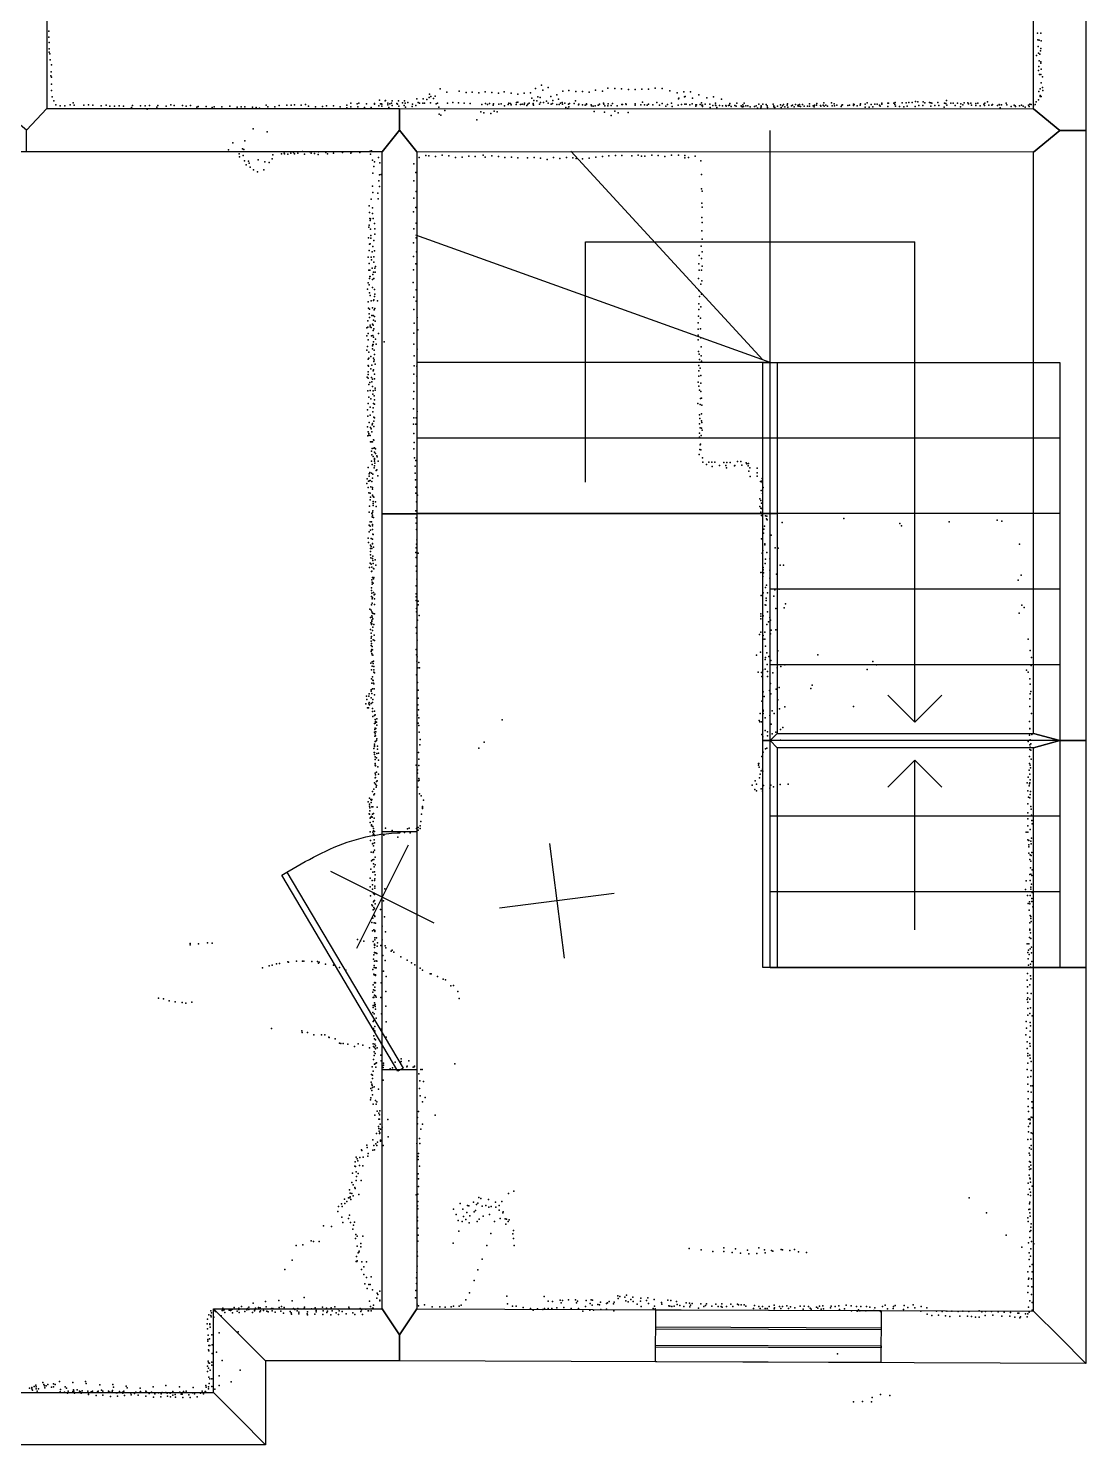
# Model space of a CAD drawing. Header units: millimetres. Extents: x 862 to 13566, y -25564 to -1880.
# Drawn here: x 9906 to 13566, y -17210 to -12309 of the extents above; entities that cross this region are included whole.
import ezdxf

# ---------------------------------------------------------------- set-up
doc = ezdxf.new("R2010")
doc.units = ezdxf.units.MM
for name, color, linetype in [('DOORS', 7, 'Continuous'), ('P', 9, 'Continuous'), ('PANOS', 10, 'Continuous'), ('ROOMS', 1, 'Continuous'), ('STRUCTS', 4, 'Continuous'), ('WALLS', 3, 'Continuous'), ('WINDOWS', 6, 'Continuous')]:
    doc.layers.add(name, color=color, linetype=linetype)

# ---------------------------------------------------------------- blocks, each defined once
blk = doc.blocks.new('1-Standard_3C')
for points in [[(-403.982, 5.64828), (253.382, 394.931), (263.573, 377.722), (-393.791, -11.5606), (-403.982, 5.64828)], [(263.573, 377.722), (275.367, 357.142), (283.15, 343.495), (290.844, 329.879), (298.429, 316.269), (305.882, 302.642), (313.184, 288.973), (320.313, 275.239), (327.249, 261.416), (333.971, 247.479), (340.456, 233.405), (346.686, 219.17), (352.638, 204.75), (358.291, 190.121), (363.626, 175.258), (368.62, 160.139), (373.253, 144.738), (377.503, 129.032), (381.351, 112.998), (384.774, 96.6102), (387.752, 79.8457), (390.265, 62.6802), (392.29, 45.0899), (393.807, 27.0508), (395.085, -0.90191)]]:
    blk.add_lwpolyline(points)
blk = doc.blocks.new('1-Standard_45')
for points in [[(-590, 42.9766), (589.999, 42.9766), (589.999, 32.9766), (-590, 32.9766), (-590, 42.9766)], [(-590.014, -44.0958), (589.985, -44.0958), (589.985, -54.0958), (-590.014, -54.0958), (-590.014, -44.0958)]]:
    blk.add_lwpolyline(points)

msp = doc.modelspace()

# ---------------------------------------------------------------- linework, layer by layer
at = {"layer": 'DOORS'}
msp.add_lwpolyline([(11131.2, -15912.8), (11131.2, -15087.4), (11251.2, -15087.4), (11251.2, -15912.8), (11131.2, -15912.8)], dxfattribs=at)
at = {"layer": 'P'}
for p in [(9977, -12318), (9977, -12339), (13399, -12325), (13400, -12348), (13405, -12350), (13410, -12325), (9978, -12380), (9978, -12391), (9979, -12358), (9981, -12397), (13401, -12372), (13402, -12395), (13407, -12398), (13409, -12387), (13410, -12378), (13412, -12352), (9982, -12418), (9986, -12435), (13396, -12403), (13404, -12441), (13405, -12421), (13411, -12424), (13411, -12429), (9984, -12473), (9985, -12459), (9987, -12477), (13402, -12454), (13406, -12468), (13411, -12468), (13412, -12450), (13412, -12497), (13416, -12476), (9986, -12502), (9987, -12524), (9989, -12546), (11295, -12536), (11299, -12544), (11314, -12543), (11332, -12518), (11355, -12530), (11398, -12526), (11422, -12531), (11443, -12529), (11466, -12532), (11487, -12528), (11510, -12531), (11533, -12533), (11553, -12528), (11577, -12533), (11600, -12536), (11622, -12533), (11644, -12532), (11662, -12517), (11670, -12546), (11682, -12505), (11687, -12522), (11706, -12513), (11715, -12544), (11736, -12539), (11756, -12526), (11777, -12524), (11801, -12527), (11824, -12527), (11847, -12529), (11869, -12523), (11893, -12526), (11912, -12516), (11936, -12517), (11959, -12518), (11983, -12520), (12007, -12520), (12030, -12519), (12053, -12519), (12076, -12516), (12100, -12517), (12126, -12525), (12152, -12532), (12175, -12528), (12177, -12546), (12180, -12544), (12198, -12528), (12227, -12539), (12278, -12546), (13404, -12527), (13408, -12518), (13408, -12541), (13408, -12544), (13412, -12544), (13416, -12513), (13417, -12524), (9995, -12560), (10002, -12573), (10016, -12577), (10033, -12577), (10051, -12573), (10061, -12566), (10065, -12575), (10098, -12574), (10115, -12573), (10130, -12574), (10159, -12577), (10176, -12575), (10189, -12578), (10205, -12578), (10221, -12577), (10236, -12578), (10263, -12582), (10267, -12576), (10295, -12577), (10311, -12577), (10318, -12588), (10326, -12576), (10351, -12581), (10355, -12576), (10383, -12578), (10399, -12573), (10411, -12576), (10440, -12576), (10453, -12578), (10468, -12576), (10490, -12581), (10494, -12579), (10522, -12579), (10543, -12583), (10549, -12580), (10576, -12580), (10604, -12578), (10629, -12581), (10643, -12580), (10656, -12580), (10682, -12581), (10695, -12583), (10707, -12585), (10729, -12575), (10735, -12580), (10760, -12580), (10775, -12576), (10801, -12575), (10816, -12574), (10827, -12573), (10851, -12574), (10866, -12572), (10876, -12578), (10900, -12580), (10925, -12579), (10938, -12577), (10962, -12577), (10986, -12580), (11009, -12574), (11009, -12584), (11022, -12580), (11023, -12568), (11045, -12570), (11047, -12580), (11050, -12568), (11070, -12582), (11077, -12570), (11093, -12583), (11104, -12569), (11104, -12571), (11119, -12577), (11122, -12557), (11125, -12570), (11129, -12570), (11130, -12571), (11130, -12578), (11141, -12560), (11143, -12558), (11150, -12568), (11151, -12573), (11154, -12582), (11157, -12570), (11163, -12568), (11165, -12559), (11166, -12576), (11182, -12569), (11184, -12571), (11187, -12560), (11189, -12578), (11201, -12566), (11207, -12576), (11208, -12559), (11211, -12568), (11212, -12581), (11220, -12565), (11235, -12579), (11236, -12571), (11248, -12576), (11251, -12553), (11256, -12565), (11260, -12567), (11272, -12568), (11273, -12552), (11278, -12568), (11285, -12555), (11294, -12548), (11298, -12566), (11309, -12551), (11318, -12570), (11322, -12568), (11327, -12581), (11348, -12593), (11357, -12567), (11376, -12565), (11395, -12566), (11415, -12567), (11435, -12569), (11476, -12572), (11489, -12569), (11495, -12572), (11502, -12569), (11515, -12574), (11516, -12570), (11519, -12595), (11535, -12571), (11543, -12570), (11554, -12577), (11567, -12572), (11569, -12568), (11575, -12569), (11577, -12573), (11595, -12572), (11596, -12565), (11600, -12564), (11610, -12572), (11615, -12571), (11622, -12572), (11624, -12568), (11632, -12576), (11635, -12571), (11640, -12568), (11649, -12550), (11653, -12569), (11654, -12571), (11655, -12575), (11656, -12558), (11666, -12560), (11675, -12571), (11678, -12548), (11679, -12565), (11689, -12565), (11700, -12561), (11705, -12567), (11716, -12571), (11720, -12569), (11722, -12558), (11735, -12572), (11741, -12554), (11744, -12572), (11748, -12567), (11754, -12565), (11755, -12571), (11763, -12568), (11767, -12582), (11773, -12586), (11776, -12571), (11777, -12580), (11779, -12569), (11796, -12569), (11800, -12560), (11810, -12573), (11812, -12571), (11824, -12573), (11833, -12574), (11838, -12570), (11838, -12572), (11854, -12573), (11856, -12577), (11861, -12578), (11868, -12577), (11878, -12575), (11880, -12574), (11883, -12571), (11897, -12568), (11898, -12571), (11901, -12577), (11912, -12577), (11913, -12570), (11923, -12576), (11928, -12569), (11936, -12595), (11944, -12577), (11960, -12572), (11963, -12572), (11974, -12570), (11975, -12572), (12006, -12570), (12006, -12574), (12026, -12573), (12032, -12564), (12039, -12573), (12048, -12574), (12053, -12571), (12068, -12573), (12082, -12565), (12091, -12575), (12100, -12569), (12113, -12578), (12118, -12572), (12132, -12568), (12135, -12579), (12155, -12575), (12156, -12553), (12158, -12550), (12167, -12572), (12178, -12571), (12183, -12571), (12196, -12573), (12204, -12570), (12205, -12550), (12216, -12573), (12217, -12578), (12219, -12573), (12231, -12572), (12236, -12566), (12237, -12575), (12240, -12574), (12240, -12579), (12249, -12571), (12255, -12549), (12265, -12571), (12266, -12583), (12275, -12576), (12285, -12567), (12285, -12575), (12286, -12576), (12289, -12583), (12298, -12576), (12305, -12554), (12309, -12577), (12320, -12576), (12322, -12578), (12329, -12576), (12333, -12575), (12334, -12569), (12339, -12579), (12352, -12576), (12356, -12578), (12358, -12568), (12373, -12577), (12375, -12579), (12378, -12580), (12379, -12573), (12381, -12579), (12384, -12568), (12390, -12577), (12397, -12577), (12405, -12580), (12420, -12579), (12425, -12577), (12430, -12585), (12435, -12571), (12441, -12585), (12443, -12577), (12443, -12580), (12448, -12571), (12460, -12572), (12463, -12577), (12465, -12583), (12484, -12571), (12486, -12580), (12487, -12577), (12490, -12583), (12499, -12578), (12510, -12573), (12512, -12582), (12516, -12577), (12520, -12572), (12525, -12580), (12533, -12574), (12534, -12570), (12535, -12581), (12548, -12577), (12551, -12574), (12557, -12580), (12561, -12572), (12570, -12577), (12571, -12575), (12573, -12578), (12575, -12572), (12579, -12579), (12586, -12572), (12591, -12578), (12603, -12578), (12610, -12570), (12610, -12578), (12623, -12577), (12626, -12580), (12627, -12575), (12634, -12575), (12635, -12569), (12648, -12576), (12649, -12578), (12657, -12574), (12660, -12566), (12661, -12578), (12666, -12575), (12672, -12578), (12686, -12566), (12688, -12577), (12695, -12570), (12696, -12577), (12696, -12577), (12705, -12574), (12720, -12579), (12722, -12574), (12724, -12573), (12742, -12576), (12748, -12575), (12762, -12571), (12762, -12576), (12764, -12572), (12775, -12577), (12785, -12574), (12786, -12570), (12802, -12571), (12803, -12581), (12809, -12566), (12816, -12581), (12823, -12572), (12829, -12580), (12836, -12571), (12844, -12571), (12852, -12574), (12854, -12578), (12860, -12567), (12860, -12571), (12881, -12567), (12881, -12579), (12883, -12567), (12902, -12567), (12905, -12572), (12906, -12565), (12907, -12578), (12921, -12579), (12931, -12566), (12936, -12580), (12944, -12566), (12948, -12578), (12954, -12565), (12965, -12565), (12976, -12579), (12977, -12562), (12985, -12563), (12988, -12576), (13002, -12576), (13003, -12563), (13009, -12566), (13025, -12565), (13030, -12566), (13030, -12578), (13033, -12568), (13044, -12576), (13054, -12565), (13058, -12576), (13076, -12581), (13077, -12567), (13082, -12569), (13084, -12558), (13085, -12574), (13099, -12567), (13107, -12567), (13114, -12576), (13122, -12567), (13133, -12580), (13134, -12570), (13141, -12573), (13145, -12566), (13158, -12566), (13160, -12570), (13168, -12567), (13171, -12574), (13186, -12569), (13186, -12576), (13192, -12567), (13201, -12577), (13213, -12571), (13216, -12576), (13217, -12568), (13226, -12563), (13230, -12575), (13241, -12574), (13243, -12572), (13260, -12576), (13266, -12572), (13268, -12573), (13270, -12584), (13274, -12573), (13290, -12568), (13293, -12573), (13308, -12579), (13318, -12574), (13322, -12577), (13323, -12579), (13337, -12577), (13344, -12575), (13349, -12578), (13356, -12581), (13368, -12574), (13370, -12579), (13372, -12571), (13377, -12572), (13385, -12577), (13391, -12572), (13394, -12563), (13403, -12556), (11328, -12606), (11334, -12609), (11459, -12625), (11473, -12597), (11483, -12601), (11507, -12603), (11529, -12598), (11865, -12596), (11900, -12599), (11924, -12610), (11948, -12601), (11982, -12600), (10684, -12656), (10733, -12667), (10599, -12729), (10614, -12705), (10648, -12726), (10652, -12728), (10656, -12698), (10792, -12741), (10815, -12741), (10824, -12738), (10839, -12741), (10855, -12735), (10881, -12736), (10885, -12740), (10897, -12742), (10911, -12736), (10936, -12738), (10962, -12740), (10994, -12738), (11023, -12740), (11026, -12736), (11054, -12738), (11089, -12734), (11094, -12733), (10636, -12743), (10637, -12753), (10650, -12749), (10654, -12767), (10660, -12781), (10668, -12768), (10671, -12775), (10674, -12789), (10702, -12764), (10725, -12770), (10740, -12773), (10750, -12760), (10753, -12746), (10782, -12743), (10793, -12743), (10805, -12744), (10828, -12743), (10862, -12744), (10909, -12745), (10942, -12743), (11091, -12744), (11098, -12765), (11102, -12787), (11104, -12770), (11118, -12756), (11123, -12774), (11241, -12778), (11259, -12755), (11282, -12749), (11293, -12750), (11316, -12752), (11339, -12748), (11362, -12750), (11385, -12756), (11408, -12754), (11431, -12751), (11453, -12752), (11480, -12748), (11488, -12754), (11510, -12750), (11533, -12752), (11556, -12756), (11578, -12754), (11600, -12757), (11634, -12757), (11657, -12756), (11679, -12758), (11702, -12762), (11724, -12755), (11746, -12759), (11769, -12756), (11791, -12757), (11802, -12759), (11824, -12760), (11847, -12758), (11870, -12754), (11893, -12752), (11915, -12750), (11938, -12749), (11960, -12749), (11995, -12750), (12017, -12747), (12029, -12751), (12040, -12751), (12064, -12748), (12086, -12749), (12109, -12752), (12132, -12747), (12157, -12747), (12179, -12749), (12179, -12757), (12191, -12755), (12214, -12751), (12234, -12767), (10686, -12798), (10700, -12805), (10721, -12798), (11099, -12810), (11120, -12836), (11122, -12815), (11127, -12814), (11240, -12836), (11247, -12807), (12236, -12814), (11097, -12855), (11099, -12877), (11116, -12879), (11122, -12856), (11249, -12873), (12236, -12864), (12239, -12872), (11086, -12923), (11093, -12900), (11098, -12930), (11117, -12898), (11240, -12896), (11248, -12929), (12237, -12914), (12238, -12927), (11087, -12946), (11088, -12967), (11089, -12974), (11091, -12968), (11097, -12949), (11100, -12967), (11105, -12984), (11239, -12943), (11249, -12983), (12237, -12963), (12239, -12980), (11084, -13034), (11085, -12997), (11086, -12990), (11091, -13003), (11092, -13026), (11092, -13035), (11106, -13002), (11106, -13021), (11240, -13002), (11249, -13034), (12237, -13009), (11086, -13077), (11087, -13056), (11089, -13054), (11096, -13082), (11099, -13064), (11102, -13043), (11105, -13079), (11239, -13051), (11250, -13082), (12235, -13062), (12238, -13038), (12239, -13082), (11082, -13101), (11086, -13122), (11093, -13100), (11094, -13110), (11102, -13099), (11102, -13118), (11108, -13133), (11239, -13098), (11248, -13124), (12227, -13123), (12228, -13095), (12236, -13105), (12238, -13131), (11085, -13145), (11087, -13174), (11088, -13145), (11088, -13167), (11089, -13167), (11096, -13139), (11097, -13178), (11099, -13160), (11101, -13152), (11102, -13174), (11106, -13139), (11107, -13152), (11239, -13144), (12226, -13174), (12228, -13145), (12236, -13145), (12237, -13182), (11080, -13211), (11082, -13189), (11086, -13196), (11087, -13224), (11090, -13233), (11097, -13205), (11105, -13212), (11106, -13229), (11238, -13188), (11249, -13213), (12227, -13216), (12234, -13194), (12236, -13228), (11083, -13255), (11084, -13277), (11087, -13280), (11093, -13251), (11097, -13276), (11101, -13250), (11102, -13248), (11105, -13236), (11106, -13278), (11115, -13252), (11240, -13239), (11240, -13282), (11249, -13253), (12227, -13262), (12227, -13281), (12229, -13236), (12234, -13272), (11081, -13321), (11086, -13297), (11087, -13309), (11095, -13302), (11100, -13302), (11101, -13319), (11103, -13283), (11105, -13306), (11107, -13322), (11242, -13329), (11252, -13309), (12225, -13328), (12226, -13305), (12233, -13312), (11078, -13345), (11078, -13373), (11081, -13343), (11082, -13365), (11090, -13336), (11090, -13341), (11093, -13344), (11094, -13373), (11098, -13332), (11099, -13372), (11100, -13336), (11100, -13354), (11101, -13377), (11102, -13349), (11118, -13365), (11241, -13363), (11254, -13352), (12225, -13350), (12225, -13370), (12233, -13348), (12234, -13379), (11078, -13422), (11080, -13409), (11083, -13387), (11085, -13429), (11098, -13407), (11098, -13418), (11099, -13403), (11100, -13403), (11101, -13393), (11103, -13422), (11108, -13384), (11110, -13401), (11138, -13393), (11241, -13402), (11252, -13419), (12225, -13387), (12226, -13427), (12235, -13411), (11082, -13453), (11082, -13475), (11084, -13478), (11085, -13450), (11092, -13444), (11095, -13474), (11101, -13450), (11102, -13461), (11103, -13456), (11104, -13437), (11107, -13471), (11242, -13442), (11242, -13476), (11251, -13478), (12227, -13475), (12228, -13436), (12229, -13454), (12235, -13442), (12236, -13460), (11079, -13516), (11082, -13497), (11083, -13506), (11083, -13519), (11092, -13487), (11094, -13517), (11098, -13523), (11100, -13494), (11101, -13490), (11104, -13505), (11105, -13521), (11241, -13505), (11251, -13512), (12227, -13494), (12227, -13512), (12232, -13484), (12234, -13510), (11081, -13563), (11085, -13541), (11088, -13534), (11090, -13562), (11095, -13532), (11098, -13548), (11099, -13574), (11100, -13563), (11107, -13554), (11107, -13561), (11240, -13565), (11241, -13537), (12225, -13533), (12227, -13547), (12229, -13561), (12234, -13536), (12234, -13565), (11082, -13607), (11085, -13585), (11089, -13619), (11092, -13591), (11100, -13622), (11101, -13607), (11103, -13580), (11104, -13594), (11105, -13609), (11239, -13591), (11239, -13625), (12224, -13607), (12231, -13610), (12233, -13589), (12236, -13588), (12237, -13613), (11080, -13629), (11081, -13651), (11086, -13673), (11090, -13647), (11099, -13636), (11102, -13654), (11102, -13668), (11104, -13656), (11240, -13656), (11249, -13656), (11252, -13634), (12229, -13646), (12230, -13659), (12236, -13643), (12236, -13667), (12237, -13672), (11080, -13688), (11081, -13719), (11082, -13705), (11085, -13711), (11085, -13716), (11090, -13718), (11091, -13690), (11093, -13694), (11095, -13705), (11095, -13705), (11096, -13681), (11097, -13676), (11102, -13686), (11239, -13678), (11240, -13711), (11248, -13678), (12229, -13677), (12229, -13709), (12229, -13723), (12231, -13691), (12235, -13717), (12236, -13692), (12238, -13699), (11091, -13739), (11094, -13740), (11094, -13772), (11096, -13763), (11098, -13740), (11101, -13733), (11102, -13734), (11102, -13761), (11105, -13760), (11108, -13764), (11241, -13764), (11242, -13742), (12230, -13766), (12232, -13750), (12233, -13748), (12234, -13767), (11094, -13806), (11095, -13784), (11096, -13818), (11100, -13790), (11104, -13797), (11104, -13801), (11105, -13775), (11105, -13806), (11106, -13813), (11108, -13780), (11113, -13788), (11114, -13791), (11117, -13806), (11243, -13795), (11248, -13804), (12228, -13783), (12240, -13795), (12241, -13810), (12254, -13818), (12261, -13810), (12272, -13810), (12282, -13810), (12298, -13821), (12313, -13811), (12320, -13821), (12324, -13811), (12335, -13811), (12352, -13821), (12361, -13807), (12372, -13808), (12376, -13820), (12391, -13812), (12393, -13816), (12399, -13815), (11079, -13868), (11083, -13828), (11086, -13850), (11086, -13858), (11088, -13846), (11094, -13848), (11097, -13865), (11099, -13851), (11103, -13829), (11105, -13822), (11110, -13839), (11113, -13836), (11116, -13857), (11245, -13824), (11245, -13848), (12273, -13825), (12323, -13830), (12350, -13823), (12398, -13823), (12400, -13841), (12403, -13830), (12405, -13859), (12429, -13831), (12429, -13847), (12429, -13858), (12446, -13866), (11078, -13884), (11083, -13898), (11084, -13875), (11085, -13916), (11087, -13874), (11090, -13873), (11090, -13917), (11092, -13895), (11095, -13877), (11097, -13897), (11098, -13903), (11246, -13871), (11247, -13896), (11247, -13917), (11251, -13899), (12440, -13877), (12443, -13908), (12444, -13876), (12446, -13880), (12447, -13918), (12449, -13897), (11087, -13962), (11089, -13940), (11091, -13931), (11098, -13924), (11100, -13929), (11100, -13946), (11100, -13953), (11100, -13960), (11102, -13931), (11108, -13947), (11110, -13963), (11250, -13947), (11253, -13924), (12438, -13937), (12438, -13963), (12441, -13942), (12444, -13952), (11086, -13983), (11090, -14016), (11094, -14016), (11095, -13988), (11096, -13999), (11097, -13984), (11097, -14000), (11098, -13993), (11099, -13978), (11101, -14001), (11247, -13978), (11249, -14002), (12441, -13983), (12442, -13969), (12444, -13970), (12444, -13994), (12458, -13996), (12461, -14006), (12462, -13997), (12463, -14009), (12729, -14005), (13093, -14016), (13259, -14011), (13276, -14014), (11086, -14028), (11086, -14051), (11090, -14031), (11091, -14045), (11097, -14026), (11097, -14030), (11098, -14043), (11099, -14059), (11100, -14060), (11249, -14021), (11250, -14043), (12451, -14055), (12452, -14042), (12454, -14031), (12477, -14063), (12515, -14019), (12923, -14022), (12928, -14030), (11083, -14073), (11084, -14088), (11091, -14097), (11091, -14109), (11093, -14074), (11093, -14102), (11095, -14108), (11097, -14076), (11098, -14091), (11098, -14092), (11101, -14104), (11249, -14106), (11250, -14093), (11251, -14079), (12444, -14075), (12448, -14115), (12455, -14092), (12455, -14096), (12491, -14106), (12501, -14107), (13337, -14094), (11090, -14159), (11091, -14119), (11091, -14131), (11092, -14141), (11093, -14163), (11098, -14143), (11099, -14135), (11099, -14150), (11100, -14161), (11107, -14148), (11248, -14122), (11249, -14140), (11255, -14125), (12446, -14125), (12457, -14160), (12458, -14146), (12462, -14122), (12473, -14144), (11087, -14174), (11094, -14188), (11095, -14173), (11095, -14187), (11097, -14209), (11101, -14178), (11101, -14213), (11102, -14179), (11102, -14209), (11109, -14166), (11249, -14170), (11250, -14187), (12442, -14192), (12447, -14190), (12448, -14205), (12449, -14174), (12450, -14182), (12451, -14193), (12473, -14184), (12473, -14211), (12496, -14197), (12508, -14166), (12520, -14166), (13342, -14201), (11094, -14245), (11094, -14254), (11094, -14254), (11095, -14217), (11096, -14225), (11096, -14232), (11100, -14229), (11101, -14261), (11249, -14238), (11251, -14215), (12450, -14262), (12458, -14244), (12461, -14235), (12464, -14262), (12490, -14252), (12505, -14249), (13332, -14218), (11094, -14275), (11094, -14304), (11095, -14263), (11096, -14283), (11096, -14298), (11097, -14278), (11103, -14269), (11104, -14283), (11105, -14302), (11106, -14267), (11249, -14265), (11249, -14276), (11249, -14289), (11256, -14291), (11256, -14303), (12443, -14271), (12457, -14304), (12459, -14305), (12460, -14280), (12460, -14289), (12487, -14273), (12527, -14300), (13345, -14305), (11088, -14319), (11091, -14347), (11093, -14322), (11095, -14328), (11095, -14342), (11095, -14357), (11096, -14346), (11098, -14332), (11099, -14352), (11100, -14334), (11105, -14335), (11250, -14316), (11250, -14328), (11253, -14356), (11259, -14340), (12442, -14335), (12442, -14343), (12442, -14352), (12449, -14342), (12464, -14328), (12473, -14347), (12475, -14356), (12493, -14316), (12522, -14314), (13336, -14332), (13353, -14313), (11091, -14389), (11092, -14366), (11093, -14401), (11094, -14371), (11095, -14361), (11095, -14369), (11098, -14392), (11099, -14381), (11102, -14372), (11103, -14408), (11249, -14382), (11250, -14402), (12437, -14406), (12442, -14398), (12455, -14398), (12462, -14371), (12468, -14362), (12475, -14404), (12477, -14391), (12493, -14390), (11093, -14419), (11093, -14429), (11093, -14444), (11094, -14413), (11094, -14437), (11095, -14458), (11096, -14448), (11100, -14425), (11104, -14427), (11249, -14458), (11252, -14426), (12449, -14422), (12450, -14410), (12455, -14422), (12458, -14447), (13367, -14422), (11092, -14505), (11093, -14465), (11094, -14460), (11095, -14472), (11096, -14477), (11096, -14501), (11098, -14459), (11099, -14478), (11100, -14507), (11101, -14498), (11250, -14476), (11251, -14499), (11252, -14483), (11258, -14503), (12427, -14478), (12440, -14467), (12456, -14493), (12458, -14486), (12462, -14470), (12469, -14482), (12476, -14496), (12500, -14463), (12639, -14476), (12829, -14500), (13374, -14461), (13378, -14486), (11094, -14529), (11096, -14516), (11097, -14553), (11102, -14517), (11102, -14529), (11102, -14537), (11105, -14539), (11250, -14546), (11254, -14521), (11260, -14522), (12432, -14536), (12444, -14538), (12445, -14551), (12448, -14528), (12456, -14526), (12463, -14510), (12464, -14534), (12465, -14551), (12483, -14539), (12498, -14522), (12511, -14517), (12524, -14511), (12810, -14527), (12842, -14511), (13361, -14530), (13367, -14536), (13377, -14513), (11093, -14598), (11093, -14602), (11094, -14559), (11095, -14574), (11097, -14594), (11099, -14564), (11100, -14565), (11101, -14574), (11102, -14577), (11103, -14594), (11253, -14572), (11255, -14599), (12449, -14605), (12471, -14600), (12475, -14576), (12494, -14595), (12505, -14589), (12615, -14593), (12619, -14581), (13373, -14560), (13374, -14578), (13376, -14603), (11075, -14646), (11077, -14619), (11078, -14631), (11085, -14620), (11085, -14646), (11086, -14611), (11086, -14642), (11087, -14650), (11093, -14625), (11093, -14645), (11095, -14610), (11097, -14641), (11099, -14631), (11104, -14615), (11254, -14649), (11255, -14626), (12445, -14637), (12448, -14606), (12453, -14621), (12476, -14612), (12500, -14632), (13373, -14629), (13374, -14612), (11080, -14660), (11084, -14660), (11097, -14662), (11098, -14673), (11099, -14690), (11104, -14671), (11104, -14687), (11107, -14684), (11107, -14700), (11113, -14698), (11253, -14685), (11257, -14667), (11258, -14694), (11546, -14702), (12439, -14679), (12448, -14679), (12449, -14668), (12449, -14672), (12450, -14679), (12456, -14695), (12473, -14686), (12481, -14670), (12488, -14679), (12506, -14663), (12525, -14657), (12762, -14655), (13373, -14655), (13378, -14679), (11104, -14744), (11105, -14714), (11106, -14735), (11107, -14713), (11107, -14730), (11107, -14750), (11108, -14707), (11108, -14732), (11108, -14743), (11109, -14732), (11109, -14743), (11111, -14709), (11112, -14720), (11256, -14713), (11258, -14721), (11259, -14744), (12436, -14704), (12438, -14708), (12444, -14708), (12445, -14752), (12456, -14738), (12465, -14743), (12477, -14717), (12481, -14750), (12493, -14744), (12510, -14735), (12518, -14728), (13371, -14707), (13372, -14731), (13373, -14733), (13379, -14752), (11102, -14801), (11104, -14794), (11105, -14786), (11105, -14791), (11106, -14758), (11107, -14777), (11108, -14757), (11108, -14777), (11111, -14773), (11112, -14767), (11115, -14792), (11261, -14788), (11262, -14769), (11465, -14799), (11484, -14779), (12448, -14760), (12462, -14799), (12465, -14757), (12509, -14772), (13367, -14776), (13371, -14755), (13373, -14788), (13374, -14771), (13374, -14796), (13376, -14785), (11103, -14815), (11104, -14821), (11105, -14815), (11107, -14830), (11107, -14839), (11111, -14833), (11113, -14818), (11115, -14803), (11118, -14817), (11118, -14841), (11257, -14815), (11258, -14838), (12445, -14828), (12450, -14813), (12458, -14802), (13371, -14828), (13372, -14804), (13376, -14806), (13377, -14837), (11107, -14852), (11107, -14858), (11107, -14886), (11108, -14860), (11108, -14861), (11108, -14892), (11111, -14883), (11116, -14864), (11118, -14889), (11249, -14858), (11253, -14874), (11253, -14886), (11258, -14860), (12433, -14852), (12433, -14858), (12435, -14852), (12436, -14865), (12439, -14890), (12443, -14878), (12447, -14872), (12448, -14879), (13370, -14876), (13371, -14852), (13373, -14889), (13374, -14858), (13375, -14868), (11102, -14941), (11105, -14920), (11107, -14902), (11108, -14901), (11108, -14924), (11110, -14935), (11111, -14915), (11111, -14929), (11114, -14912), (11254, -14934), (11257, -14912), (11258, -14904), (11259, -14910), (12411, -14928), (12421, -14943), (12422, -14913), (12426, -14947), (12427, -14924), (12437, -14902), (12443, -14940), (12447, -14948), (12451, -14929), (12473, -14938), (12476, -14928), (12485, -14933), (12508, -14925), (12536, -14924), (13363, -14920), (13366, -14947), (13367, -14900), (13370, -14930), (13371, -14923), (13373, -14920), (13374, -14909), (11083, -14985), (11087, -14972), (11087, -14993), (11092, -14977), (11093, -14977), (11093, -14987), (11094, -14979), (11095, -14977), (11097, -14949), (11102, -14961), (11105, -14957), (11260, -14957), (11266, -14964), (11274, -14979), (13366, -14992), (13368, -14969), (13372, -14971), (13374, -14960), (13375, -14950), (11086, -15027), (11087, -15000), (11087, -15028), (11088, -15006), (11088, -15016), (11089, -15042), (11091, -15039), (11094, -15036), (11095, -15003), (11096, -15038), (11097, -15028), (11099, -15003), (11101, -15026), (11103, -15042), (11114, -15004), (11267, -15028), (11270, -15001), (11270, -15008), (11271, -15005), (13365, -15023), (13366, -15044), (13376, -15001), (13377, -15011), (13378, -15031), (11089, -15089), (11090, -15057), (11090, -15057), (11094, -15065), (11094, -15068), (11099, -15070), (11099, -15090), (11100, -15053), (11101, -15078), (11101, -15086), (11104, -15088), (11142, -15076), (11166, -15084), (11186, -15090), (11191, -15089), (11192, -15091), (11208, -15091), (11219, -15079), (11224, -15076), (11228, -15093), (11250, -15078), (11256, -15074), (11256, -15083), (11262, -15068), (11263, -15078), (11265, -15053), (13360, -15090), (13366, -15068), (13366, -15090), (13374, -15081), (13379, -15050), (13380, -15061), (11091, -15119), (11098, -15130), (11099, -15129), (11100, -15099), (11101, -15096), (11101, -15138), (11103, -15117), (11104, -15102), (11104, -15127), (11105, -15100), (11137, -15100), (11185, -15108), (13365, -15117), (13369, -15119), (13369, -15134), (13369, -15141), (13376, -15121), (13377, -15131), (13378, -15111), (11093, -15159), (11094, -15189), (11098, -15186), (11100, -15160), (11101, -15158), (11102, -15185), (11105, -15153), (11107, -15177), (13369, -15163), (13373, -15185), (13374, -15169), (13376, -15191), (13377, -15171), (13379, -15161), (11092, -15218), (11099, -15229), (11101, -15200), (11103, -15210), (11105, -15227), (11107, -15203), (11107, -15238), (13372, -15237), (13375, -15214), (13376, -15236), (13379, -15240), (13380, -15221), (11089, -15279), (11090, -15249), (11096, -15258), (11097, -15272), (11098, -15287), (11104, -15258), (11106, -15252), (11106, -15277), (11106, -15284), (11140, -15286), (13357, -15288), (13360, -15259), (13374, -15258), (13376, -15280), (13376, -15287), (13378, -15270), (11091, -15311), (11101, -15302), (11101, -15331), (11102, -15329), (11103, -15301), (11104, -15306), (11104, -15327), (11107, -15338), (11135, -15328), (13364, -15309), (13367, -15337), (13371, -15331), (13373, -15338), (13374, -15309), (13379, -15320), (13379, -15330), (13381, -15299), (11095, -15342), (11097, -15345), (11099, -15388), (11100, -15359), (11102, -15351), (11104, -15355), (11105, -15378), (11106, -15382), (11125, -15358), (11139, -15383), (13370, -15360), (13374, -15379), (13376, -15382), (13376, -15389), (13383, -15349), (11095, -15403), (11098, -15432), (11102, -15428), (11103, -15404), (11106, -15430), (11106, -15434), (11108, -15405), (11131, -15415), (11142, -15435), (13373, -15404), (13373, -15426), (13373, -15429), (13375, -15438), (13377, -15399), (10466, -15476), (10466, -15480), (10495, -15477), (10527, -15473), (10543, -15474), (11046, -15462), (11056, -15466), (11068, -15467), (11100, -15468), (11104, -15481), (11105, -15478), (11106, -15456), (11106, -15463), (11106, -15481), (11111, -15456), (11114, -15485), (11115, -15473), (11126, -15482), (11131, -15463), (11141, -15484), (13363, -15477), (13369, -15477), (13371, -15455), (13376, -15458), (10835, -15536), (11101, -15530), (11102, -15515), (11104, -15489), (11104, -15507), (11106, -15508), (11106, -15508), (11109, -15508), (11110, -15535), (11112, -15510), (11113, -15536), (11133, -15517), (11141, -15534), (11144, -15491), (11162, -15502), (11165, -15498), (11171, -15505), (11195, -15521), (11218, -15533), (13365, -15506), (13367, -15528), (13368, -15499), (13370, -15514), (13374, -15494), (13378, -15488), (13378, -15508), (10717, -15560), (10740, -15553), (10750, -15550), (10765, -15546), (10776, -15545), (10804, -15539), (10807, -15540), (10855, -15537), (10860, -15537), (10887, -15538), (10907, -15538), (10911, -15543), (10913, -15540), (10935, -15547), (10962, -15550), (10983, -15559), (11005, -15568), (11099, -15565), (11102, -15581), (11103, -15551), (11103, -15558), (11103, -15584), (11105, -15537), (11107, -15584), (11108, -15560), (11108, -15584), (11110, -15560), (11135, -15571), (11232, -15542), (11244, -15549), (11263, -15561), (11271, -15568), (11297, -15580), (11301, -15580), (13364, -15579), (13368, -15550), (13375, -15547), (13375, -15557), (13379, -15538), (11100, -15618), (11104, -15611), (11105, -15612), (11106, -15610), (11106, -15626), (11108, -15586), (11108, -15612), (11128, -15612), (11145, -15590), (11323, -15590), (11342, -15599), (11350, -15601), (11369, -15622), (11378, -15621), (13363, -15602), (13364, -15625), (13373, -15618), (13375, -15587), (13376, -15598), (10357, -15665), (10374, -15667), (10394, -15674), (10414, -15677), (10439, -15680), (10452, -15682), (10472, -15679), (11099, -15644), (11100, -15662), (11101, -15636), (11102, -15661), (11102, -15662), (11105, -15654), (11105, -15681), (11106, -15638), (11108, -15657), (11110, -15661), (11126, -15662), (11144, -15641), (11393, -15641), (11398, -15666), (13363, -15669), (13364, -15647), (13365, -15663), (13366, -15678), (13373, -15668), (13377, -15648), (11099, -15714), (11100, -15690), (11100, -15697), (11103, -15719), (11104, -15689), (11107, -15687), (11107, -15694), (11108, -15703), (11129, -15719), (11144, -15692), (13365, -15700), (13365, -15723), (13372, -15718), (13375, -15698), (13380, -15726), (10748, -15769), (10853, -15778), (11100, -15745), (11101, -15769), (11102, -15742), (11104, -15777), (11105, -15739), (11106, -15763), (11106, -15779), (11110, -15734), (11128, -15772), (11145, -15746), (13360, -15745), (13361, -15768), (13374, -15749), (13374, -15779), (13375, -15760), (10854, -15783), (10872, -15783), (10895, -15791), (10921, -15792), (10933, -15792), (10946, -15799), (10948, -15801), (10968, -15805), (10983, -15820), (10988, -15822), (10996, -15821), (11012, -15824), (11048, -15823), (11064, -15827), (11100, -15823), (11102, -15795), (11104, -15805), (11106, -15824), (11108, -15809), (11108, -15829), (11145, -15800), (13359, -15791), (13363, -15816), (13372, -15821), (13373, -15800), (11035, -15832), (11087, -15836), (11101, -15832), (11101, -15877), (11103, -15850), (11103, -15863), (11105, -15835), (11107, -15856), (11108, -15840), (11114, -15836), (11126, -15862), (11132, -15832), (11157, -15871), (11197, -15874), (13363, -15839), (13365, -15856), (13365, -15864), (13373, -15862), (13374, -15831), (13374, -15872), (11096, -15902), (11100, -15917), (11104, -15893), (11108, -15891), (11109, -15903), (11111, -15888), (11128, -15882), (11131, -15899), (11134, -15904), (11135, -15890), (11136, -15896), (11159, -15909), (11167, -15906), (11176, -15886), (11197, -15884), (11216, -15902), (11218, -15900), (11223, -15882), (11238, -15903), (11242, -15902), (11243, -15900), (11258, -15926), (11265, -15912), (11269, -15912), (11383, -15892), (13363, -15912), (13365, -15889), (13377, -15884), (13377, -15915), (11092, -15977), (11093, -15955), (11094, -15929), (11095, -15962), (11096, -15967), (11097, -15931), (11097, -15943), (11097, -15974), (11103, -15972), (11134, -15948), (11260, -15977), (11261, -15951), (11274, -15953), (13366, -15938), (13366, -15962), (13376, -15936), (13376, -15968), (13382, -15968), (11091, -16016), (11092, -16009), (11095, -15984), (11098, -15999), (11108, -16019), (11112, -16023), (11118, -15980), (11262, -16002), (11270, -16023), (11280, -16008), (13367, -15988), (13367, -16013), (13377, -15990), (13379, -16023), (13383, -16023), (11100, -16031), (11106, -16069), (11110, -16031), (11114, -16056), (11119, -16063), (11122, -16068), (11123, -16054), (11257, -16057), (11314, -16070), (13367, -16039), (13368, -16057), (13380, -16044), (11118, -16109), (11119, -16116), (11120, -16083), (11122, -16083), (11124, -16101), (11125, -16118), (11131, -16111), (11150, -16085), (11253, -16077), (11253, -16100), (11265, -16118), (11270, -16101), (13368, -16083), (13368, -16109), (13372, -16099), (13373, -16082), (13374, -16086), (13374, -16097), (13377, -16076), (13381, -16078), (11078, -16173), (11099, -16155), (11109, -16169), (11111, -16133), (11115, -16163), (11121, -16125), (11122, -16133), (11123, -16131), (11125, -16156), (11125, -16159), (11152, -16145), (11251, -16168), (11260, -16150), (11261, -16168), (13366, -16154), (13368, -16127), (13376, -16153), (13377, -16131), (13382, -16133), (11041, -16215), (11045, -16221), (11054, -16216), (11060, -16190), (11061, -16192), (11065, -16215), (11079, -16181), (11081, -16211), (11082, -16202), (11099, -16191), (11102, -16174), (11105, -16189), (11113, -16175), (11134, -16175), (11256, -16212), (11257, -16202), (13370, -16201), (13371, -16183), (13373, -16208), (13377, -16175), (13377, -16187), (11028, -16270), (11036, -16246), (11038, -16231), (11039, -16247), (11041, -16265), (11047, -16227), (11048, -16271), (11052, -16244), (11064, -16245), (11256, -16223), (11260, -16246), (13370, -16248), (13371, -16230), (13371, -16258), (13375, -16232), (13376, -16243), (13376, -16255), (11026, -16302), (11031, -16311), (11036, -16320), (11041, -16296), (11042, -16282), (11058, -16295), (11256, -16272), (11257, -16290), (11257, -16316), (13367, -16305), (13370, -16277), (13372, -16288), (13374, -16290), (13375, -16301), (13380, -16315), (11001, -16360), (11009, -16368), (11014, -16355), (11018, -16328), (11019, -16355), (11020, -16339), (11020, -16352), (11022, -16361), (11026, -16341), (11031, -16349), (11037, -16323), (11050, -16344), (11249, -16345), (11254, -16343), (11254, -16368), (11466, -16354), (11473, -16358), (11499, -16361), (11545, -16368), (11568, -16340), (11587, -16332), (13163, -16355), (13367, -16344), (13371, -16326), (13375, -16336), (13375, -16348), (10977, -16403), (10980, -16385), (10990, -16376), (10993, -16385), (11002, -16375), (11018, -16415), (11253, -16383), (11254, -16394), (11378, -16395), (11387, -16413), (11401, -16375), (11410, -16395), (11424, -16406), (11426, -16382), (11431, -16383), (11434, -16418), (11447, -16370), (11449, -16404), (11454, -16399), (11458, -16379), (11462, -16374), (11477, -16384), (11490, -16382), (11500, -16388), (11502, -16413), (11508, -16386), (11523, -16371), (11524, -16388), (11536, -16382), (11536, -16398), (11549, -16408), (11550, -16404), (13222, -16408), (13369, -16396), (13371, -16376), (13372, -16395), (13372, -16407), (13373, -16370), (10928, -16452), (10956, -16455), (10991, -16423), (10995, -16441), (11014, -16427), (11021, -16441), (11030, -16464), (11032, -16450), (11035, -16440), (11253, -16422), (11253, -16435), (11254, -16461), (11394, -16434), (11408, -16437), (11413, -16420), (11421, -16431), (11432, -16442), (11460, -16437), (11467, -16429), (11480, -16419), (11520, -16438), (11539, -16427), (11557, -16428), (11559, -16447), (11561, -16429), (11567, -16438), (11570, -16432), (13366, -16425), (13367, -16437), (13374, -16419), (13376, -16457), (13377, -16445), (10885, -16504), (10893, -16507), (10913, -16507), (11039, -16496), (11040, -16482), (11044, -16488), (11057, -16513), (11057, -16513), (11064, -16488), (11254, -16506), (11256, -16485), (11377, -16512), (11396, -16471), (11507, -16479), (11583, -16480), (11585, -16496), (11586, -16468), (13290, -16485), (13368, -16511), (13372, -16493), (13373, -16472), (13376, -16469), (13378, -16507), (13386, -16515), (10833, -16521), (10856, -16518), (11042, -16558), (11045, -16523), (11048, -16546), (11050, -16544), (11051, -16540), (11057, -16525), (11252, -16542), (11253, -16557), (11493, -16520), (11588, -16520), (12194, -16531), (12235, -16536), (12275, -16541), (12313, -16529), (12313, -16541), (12342, -16545), (12354, -16532), (12371, -16547), (12395, -16537), (12400, -16549), (12428, -16548), (12434, -16529), (12454, -16536), (12457, -16546), (12478, -16538), (12483, -16540), (12512, -16534), (12517, -16536), (12542, -16538), (12558, -16534), (12572, -16542), (12600, -16545), (13345, -16526), (13370, -16546), (13375, -16557), (13376, -16532), (10794, -16604), (10819, -16571), (11041, -16576), (11043, -16576), (11044, -16573), (11060, -16603), (11061, -16577), (11068, -16594), (11077, -16577), (11251, -16614), (11252, -16592), (11462, -16605), (11477, -16568), (13366, -16612), (13370, -16569), (13373, -16593), (13381, -16586), (13381, -16612), (11067, -16621), (11071, -16653), (11077, -16631), (11085, -16655), (11089, -16656), (11093, -16629), (11250, -16632), (11250, -16652), (11449, -16642), (13367, -16661), (13368, -16637), (13369, -16633), (13378, -16636), (13379, -16663), (10773, -16711), (10820, -16712), (10861, -16700), (11079, -16669), (11098, -16674), (11113, -16703), (11114, -16686), (11116, -16690), (11123, -16679), (11123, -16710), (11123, -16712), (11246, -16701), (11248, -16676), (11420, -16709), (11433, -16684), (11562, -16696), (11692, -16697), (11747, -16710), (11755, -16711), (11776, -16708), (11800, -16708), (11837, -16711), (11854, -16709), (11859, -16710), (11946, -16695), (11948, -16704), (11953, -16697), (11971, -16699), (11974, -16712), (11977, -16692), (11992, -16707), (11998, -16699), (12026, -16703), (12046, -16711), (12050, -16701), (12072, -16707), (12120, -16710), (12130, -16711), (13366, -16683), (13372, -16712), (13378, -16690), (13384, -16664), (10531, -16760), (10538, -16747), (10540, -16754), (10549, -16745), (10554, -16749), (10577, -16745), (10579, -16737), (10580, -16745), (10584, -16743), (10587, -16752), (10601, -16743), (10601, -16744), (10606, -16745), (10609, -16743), (10613, -16741), (10613, -16753), (10619, -16735), (10629, -16748), (10635, -16737), (10635, -16742), (10636, -16752), (10644, -16731), (10656, -16749), (10663, -16743), (10665, -16738), (10670, -16734), (10670, -16742), (10682, -16752), (10685, -16720), (10689, -16746), (10690, -16743), (10693, -16737), (10703, -16735), (10708, -16750), (10709, -16736), (10710, -16747), (10720, -16745), (10727, -16714), (10730, -16733), (10732, -16748), (10736, -16750), (10748, -16739), (10750, -16746), (10752, -16738), (10761, -16751), (10774, -16735), (10780, -16748), (10783, -16732), (10789, -16755), (10792, -16735), (10812, -16749), (10816, -16753), (10817, -16758), (10824, -16739), (10829, -16742), (10837, -16747), (10839, -16738), (10842, -16751), (10843, -16757), (10861, -16738), (10862, -16734), (10871, -16757), (10872, -16750), (10872, -16760), (10886, -16740), (10898, -16758), (10899, -16736), (10902, -16745), (10902, -16750), (10925, -16734), (10926, -16759), (10927, -16747), (10938, -16737), (10940, -16752), (10942, -16748), (10953, -16760), (10955, -16736), (10958, -16747), (10967, -16733), (10972, -16753), (10979, -16741), (10980, -16759), (10982, -16747), (10992, -16749), (11006, -16757), (11016, -16734), (11017, -16739), (11029, -16753), (11036, -16759), (11055, -16738), (11057, -16749), (11059, -16743), (11063, -16759), (11074, -16741), (11083, -16746), (11084, -16747), (11087, -16713), (11091, -16732), (11093, -16747), (11097, -16737), (11100, -16737), (11100, -16738), (11101, -16727), (11252, -16723), (11257, -16729), (11277, -16726), (11304, -16733), (11331, -16733), (11349, -16734), (11370, -16733), (11378, -16730), (11397, -16730), (11404, -16727), (11565, -16722), (11582, -16730), (11595, -16730), (11619, -16735), (11644, -16738), (11654, -16744), (11668, -16740), (11687, -16742), (11693, -16738), (11705, -16713), (11705, -16738), (11718, -16738), (11720, -16714), (11736, -16736), (11750, -16719), (11760, -16735), (11785, -16738), (11804, -16719), (11807, -16713), (11810, -16738), (11826, -16748), (11835, -16731), (11850, -16744), (11851, -16721), (11858, -16727), (11862, -16744), (11877, -16725), (11883, -16726), (11887, -16717), (11888, -16742), (11907, -16721), (11907, -16741), (11911, -16719), (11917, -16714), (11932, -16722), (11933, -16746), (11934, -16716), (11982, -16715), (12000, -16714), (12013, -16723), (12025, -16713), (12027, -16731), (12053, -16721), (12069, -16739), (12074, -16730), (12076, -16740), (12098, -16718), (12099, -16724), (12123, -16729), (12127, -16730), (12133, -16732), (12142, -16730), (12150, -16714), (12152, -16725), (12161, -16728), (12175, -16732), (12183, -16719), (12195, -16720), (12196, -16733), (12198, -16727), (12204, -16721), (12226, -16737), (12234, -16722), (12244, -16731), (12250, -16728), (12253, -16722), (12272, -16730), (12286, -16724), (12294, -16731), (12304, -16732), (12306, -16722), (12308, -16734), (12323, -16731), (12338, -16724), (12345, -16731), (12361, -16724), (12364, -16726), (12373, -16726), (12384, -16726), (12389, -16730), (12416, -16738), (12420, -16728), (12435, -16731), (12439, -16738), (12447, -16732), (12456, -16738), (12463, -16738), (12470, -16732), (12488, -16727), (12488, -16740), (12489, -16736), (12506, -16732), (12511, -16738), (12517, -16731), (12532, -16729), (12537, -16739), (12544, -16733), (12559, -16736), (12578, -16730), (12588, -16741), (12591, -16730), (12606, -16732), (12612, -16737), (12616, -16741), (12634, -16734), (12639, -16737), (12644, -16730), (12650, -16741), (12656, -16729), (12658, -16740), (12682, -16736), (12685, -16730), (12699, -16731), (12711, -16729), (12714, -16742), (12731, -16740), (12737, -16727), (12754, -16729), (12755, -16746), (12772, -16732), (12775, -16748), (12780, -16743), (12784, -16746), (12787, -16732), (12805, -16747), (12807, -16732), (12819, -16734), (12832, -16745), (12836, -16736), (12856, -16749), (12862, -16732), (12872, -16727), (12880, -16740), (12900, -16739), (12901, -16732), (12906, -16728), (12935, -16742), (12937, -16728), (12950, -16735), (12969, -16726), (12975, -16736), (12995, -16748), (12996, -16731), (13016, -16736), (13017, -16758), (13049, -16748), (13069, -16749), (13085, -16748), (13103, -16748), (13124, -16749), (13141, -16748), (13161, -16749), (13197, -16746), (13206, -16750), (13219, -16749), (13240, -16749), (13263, -16750), (13284, -16751), (13306, -16752), (13331, -16755), (13334, -16755), (13357, -16757), (13365, -16757), (13368, -16734), (13370, -16751), (13380, -16744), (13381, -16718), (13384, -16718), (10525, -16791), (10527, -16775), (10527, -16809), (10534, -16794), (10535, -16792), (10536, -16803), (10538, -16763), (10539, -16767), (10548, -16769), (10574, -16764), (13033, -16763), (13056, -16762), (13081, -16764), (13095, -16766), (13130, -16765), (13157, -16765), (13170, -16766), (13184, -16768), (13197, -16768), (13218, -16763), (13244, -16762), (13276, -16765), (13303, -16765), (13321, -16768), (13338, -16771), (13340, -16767), (13363, -16767), (10528, -16846), (10528, -16851), (10529, -16831), (10533, -16843), (10541, -16830), (10567, -16823), (10633, -16819), (10530, -16881), (10531, -16866), (10531, -16885), (10535, -16866), (10543, -16864), (10543, -16894), (10558, -16890), (12707, -16895), (10527, -16938), (10527, -16957), (10529, -16921), (10530, -16927), (10530, -16945), (10533, -16928), (10536, -16952), (10541, -16924), (10541, -16935), (10577, -16918), (10639, -16952), (9932, -17004), (9957, -16995), (9960, -17001), (9962, -17006), (9968, -17006), (9974, -17002), (9994, -16999), (9999, -17001), (10014, -16991), (10060, -16994), (10104, -16991), (10107, -16998), (10154, -17003), (10199, -17002), (10382, -17005), (10521, -17005), (10531, -16976), (10532, -16998), (10534, -16982), (10541, -16982), (10567, -16971), (10567, -17005), (10608, -16992), (9910, -17014), (9918, -17012), (9918, -17017), (9921, -17021), (9927, -17008), (9934, -17010), (9934, -17017), (9937, -17024), (9942, -17016), (9964, -17013), (9986, -17011), (9993, -17009), (10017, -17027), (10018, -17019), (10031, -17028), (10034, -17009), (10039, -17014), (10042, -17032), (10044, -17025), (10060, -17026), (10063, -17020), (10064, -17025), (10066, -17031), (10075, -17020), (10083, -17025), (10087, -17027), (10089, -17031), (10093, -17023), (10112, -17024), (10115, -17031), (10115, -17036), (10124, -17027), (10128, -17024), (10141, -17039), (10146, -17027), (10148, -17025), (10160, -17021), (10164, -17025), (10164, -17038), (10184, -17024), (10188, -17028), (10191, -17043), (10196, -17027), (10198, -17022), (10201, -17011), (10210, -17030), (10214, -17030), (10215, -17042), (10222, -17026), (10232, -17028), (10233, -17031), (10237, -17024), (10239, -17039), (10245, -17007), (10249, -17013), (10261, -17031), (10262, -17037), (10274, -17030), (10274, -17033), (10278, -17028), (10286, -17038), (10293, -17028), (10294, -17014), (10295, -17026), (10313, -17025), (10313, -17042), (10315, -17028), (10325, -17033), (10333, -17028), (10338, -17009), (10340, -17045), (10344, -17034), (10357, -17030), (10365, -17044), (10366, -17034), (10370, -17029), (10382, -17029), (10387, -17032), (10388, -17042), (10397, -17031), (10398, -17044), (10406, -17026), (10406, -17038), (10414, -17036), (10416, -17045), (10430, -17009), (10431, -17028), (10435, -17035), (10439, -17035), (10441, -17046), (10443, -17026), (10453, -17024), (10462, -17037), (10467, -17046), (10474, -17030), (10477, -17012), (10482, -17031), (10482, -17034), (10491, -17044), (10502, -17031), (10508, -17025), (10513, -17034), (10518, -17026), (10519, -17026), (10522, -17011), (10530, -17010), (10530, -17016), (10541, -17008), (10552, -17018), (12827, -17047), (12856, -17036), (12888, -17040), (12762, -17062), (12793, -17060), (12824, -17061)]:
    msp.add_point(p, dxfattribs=at)
at = {"layer": 'PANOS'}
for points in [[(11221, -15135.7), (11041.6, -15493.3)], [(11709.6, -15129.1), (11760.8, -15525.8)], [(10952.5, -15224.8), (11310.1, -15404.1)], [(11933.5, -15301.9), (11536.8, -15353)]]:
    msp.add_lwpolyline(points, dxfattribs=at)
at = {"layer": 'ROOMS'}
for points in [[(9970.27, -12586), (11191.2, -12585.9), (11191.2, -12585.9), (13385.7, -12586.9), (13385.7, -8629.93), (11705.1, -8629.93), (11018.5, -8629.93), (9970.27, -8629.93), (9970.27, -12586)], [(6472.08, -16748.1), (6472.08, -17029.7), (10547.6, -17029.7), (10547.6, -16740), (11131.2, -16740), (11131.2, -13988.3), (11131.2, -12735.9), (9900.28, -12736), (6047.07, -12736.4), (6047.07, -16748.1), (6472.08, -16748.1)], [(13385.7, -14748.2), (13385.7, -12736.9), (11251.2, -12735.9), (11251.2, -13988.3), (12448.4, -13988), (12448.4, -13464.4), (12498.4, -13464.4), (12498.4, -13988), (12498.4, -14748.4), (13385.7, -14748.2)], [(13385.7, -16747.8), (13385.7, -15558.8), (12498.4, -15558.8), (12448.4, -15558.8), (12448.4, -14773.4), (12448.4, -13988), (11251.2, -13988.3), (11251.2, -16740.2), (13385.7, -16747.8)], [(13385.7, -15558.8), (13385.7, -14798.2), (12498.4, -14798.4), (12498.4, -15558.8), (13385.7, -15558.8)]]:
    msp.add_lwpolyline(points, close=True, dxfattribs=at)
at = {"layer": 'STRUCTS'}
for points in [[(12473.4, -13464.4), (12473.4, -12661.9)], [(12448.4, -13455.4), (11784.2, -12734.1)], [(12473.4, -13464.4), (11247.8, -13024.6)], [(11834.5, -13879.5), (11834.5, -13047)], [(11834.5, -13047), (12974.5, -13047)], [(12974.5, -13726.2), (12974.5, -13047)], [(12473.4, -13464.4), (11251.2, -13464.4)], [(12473.4, -15558.8), (12473.4, -13464.4)], [(12473.4, -13464.4), (13475.7, -13464.4)], [(13475.7, -13464.4), (13475.7, -15558.8)], [(12473.4, -13726.2), (11251.2, -13726.2)], [(13475.7, -13726.2), (12473.4, -13726.2)], [(12974.5, -13988), (12974.5, -13726.2)], [(12473.4, -13988), (11251.2, -13988)], [(13475.7, -13988), (12473.4, -13988)], [(12974.5, -14249.8), (12974.5, -13988)], [(13475.7, -14249.8), (12473.4, -14249.8)], [(12974.5, -14511.6), (12974.5, -14249.8)], [(13475.7, -14511.6), (12473.4, -14511.6)], [(12974.5, -14709.4), (12974.5, -14511.6)], [(12974.5, -14709.4), (12881.5, -14616.4)], [(12974.5, -14709.4), (13067.6, -14616.4)], [(13475.7, -14773.4), (12473.4, -14773.4)], [(12974.5, -14840.9), (12881.5, -14934)], [(12974.5, -15035.2), (12974.5, -14840.9)], [(12974.5, -14840.9), (13067.6, -14934)], [(13475.7, -15035.2), (12473.4, -15035.2)], [(12974.5, -15297), (12974.5, -15035.2)], [(13475.7, -15297), (12473.4, -15297)], [(12974.5, -15427.9), (12974.5, -15297)], [(13475.7, -15558.8), (12473.4, -15558.8)]]:
    msp.add_lwpolyline(points, dxfattribs=at)
at = {"layer": 'WALLS'}
for points in [[(9810.27, -12586), (9810.27, -8629.93), (9900.27, -8569.93), (9970.27, -8629.93), (9970.27, -12586), (9900.27, -12661), (9810.27, -12586)], [(13385.7, -12586.9), (13385.7, -8629.93), (13475.7, -8569.93), (13565.7, -8569.93), (13565.7, -12661.9), (13475.7, -12661.9), (13385.7, -12586.9)], [(11131.2, -12735.9), (9900.28, -12736), (9900.27, -12661), (9970.27, -12586), (11191.2, -12585.9), (11191.2, -12660.9), (11131.2, -12735.9)], [(13385.7, -12736.9), (11251.2, -12735.9), (11191.2, -12660.9), (11191.2, -12585.9), (13385.7, -12586.9), (13475.7, -12661.9), (13385.7, -12736.9)], [(11131.2, -13988.3), (11131.2, -12735.9), (11191.2, -12660.9), (11251.2, -12735.9), (11251.2, -13988.3), (11191.2, -13988.3), (11131.2, -13988.3)], [(13385.7, -14748.2), (13385.7, -12736.9), (13475.7, -12661.9), (13565.7, -12661.9), (13565.7, -14773.1), (13475.7, -14773.1), (13385.7, -14748.2)], [(12448.4, -13988), (12448.4, -13464.4), (12473.4, -13464.4), (12498.4, -13464.4), (12498.4, -13988), (12473.4, -13988), (12448.4, -13988)], [(11131.2, -16740), (11131.2, -13988.3), (11191.2, -13988.3), (11251.2, -13988.3), (11251.2, -16740.2), (11191.2, -16830), (11131.2, -16740)], [(12473.4, -13988), (12448.4, -13988), (11251.2, -13988.3), (11191.2, -13988.3)], [(12448.4, -14773.4), (12448.4, -13988), (12473.4, -13988), (12498.4, -13988), (12498.4, -14748.4), (12473.4, -14773.4), (12448.4, -14773.4)], [(12498.4, -14748.4), (13385.7, -14748.2), (13475.7, -14773.1), (13385.7, -14798.2), (12498.4, -14798.4), (12473.4, -14773.4), (12498.4, -14748.4)], [(12448.4, -15558.8), (12448.4, -14773.4), (12473.4, -14773.4), (12498.4, -14798.4), (12498.4, -15558.8), (12473.4, -15558.8), (12448.4, -15558.8)], [(13385.7, -15558.8), (13385.7, -14798.2), (13475.7, -14773.1), (13565.7, -14773.1), (13565.7, -15558.8), (13475.7, -15558.8), (13385.7, -15558.8)], [(12473.4, -15558.8), (12498.4, -15558.8), (13385.7, -15558.8), (13475.7, -15558.8)], [(13385.7, -16747.8), (13385.7, -15558.8), (13475.7, -15558.8), (13565.7, -15558.8), (13565.7, -16928.4), (13475.7, -16838.1), (13385.7, -16747.8)], [(10547.6, -17029.7), (10547.6, -16740), (10637.6, -16830), (10727.6, -16920), (10727.6, -17209.7), (10637.6, -17119.7), (10547.6, -17029.7)], [(10547.6, -16740), (11131.2, -16740), (11191.2, -16830), (11190.9, -16920), (10727.6, -16920), (10637.6, -16830), (10547.6, -16740)], [(11251.2, -16740.2), (13385.7, -16747.8), (13475.7, -16838.1), (13565.7, -16928.4), (11190.9, -16920), (11191.2, -16830), (11251.2, -16740.2)], [(6472.08, -17029.7), (10547.6, -17029.7), (10637.6, -17119.7), (10727.6, -17209.7), (6292.08, -17209.7), (6382.08, -17119.7), (6472.08, -17029.7)]]:
    msp.add_lwpolyline(points, dxfattribs=at)
at = {"layer": 'WINDOWS'}
msp.add_lwpolyline([(12077.9, -16743.2), (12857.9, -16745.9), (12857.3, -16925.9), (12077.3, -16923.2), (12077.9, -16743.2)], dxfattribs=at)

# ---------------------------------------------------------------- block references
at = {"layer": 'DOORS', "xscale": 1.03167, "yscale": 1.03167, "rotation": 90}
msp.add_blockref('1-Standard_3C', (11191.2, -15500.1), dxfattribs=at)
at = {"layer": 'WINDOWS', "xscale": 0.661017, "yscale": 0.72, "rotation": 359.797}
msp.add_blockref('1-Standard_45', (12467.6, -16834.6), dxfattribs=at)

doc.saveas('drawing.dxf')
